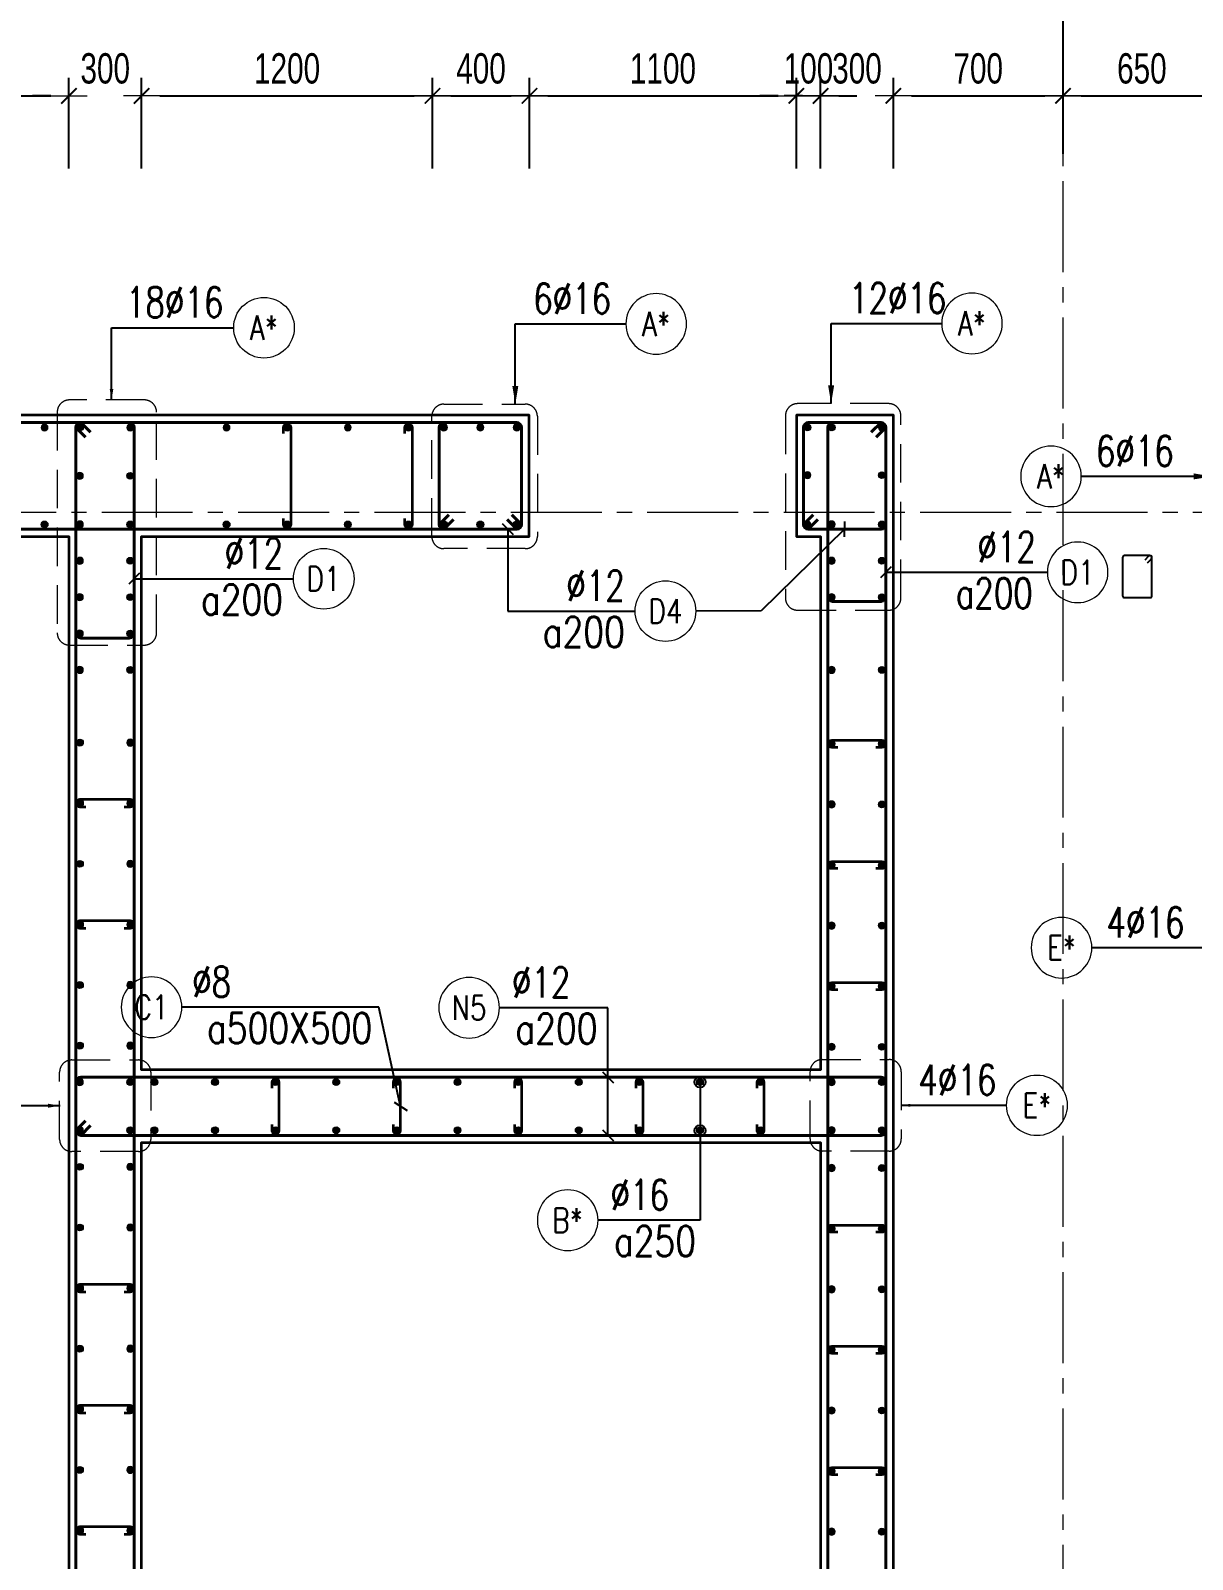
# Model space of a CAD drawing. Header units: millimetres. Extents: x 738475 to 1279438, y -34239 to 156422.
# Drawn here: x 1173415 to 1178206, y 105279 to 111585 of the extents above; entities that cross this region are included whole.
import ezdxf
from ezdxf.enums import TextEntityAlignment as Align

# ---------------------------------------------------------------- set-up
doc = ezdxf.new("R2010")
doc.units = ezdxf.units.MM
doc.header["$MEASUREMENT"] = 0
doc.linetypes.add('HIDDEN2', pattern=[4.7625, 3.175, -1.5875])
doc.linetypes.add('OF_Grid_1$0$CENTER2', pattern=[1.125, 0.75, -0.125, 0.125, -0.125])
doc.layers.get('0').update_dxf_attribs({"lineweight": 20})
doc.layers.get('Defpoints').update_dxf_attribs({"color": 151, "lineweight": 9})
for name, color, linetype, lineweight in [('KC-LEADER', 153, 'Continuous', 18), ('KC-THEP', 6, 'Continuous', 40), ('NDC_S_DIM', 1, 'Continuous', 15), ('NDC_S_HIDDEN', 8, 'HIDDEN2', 13), ('NDC_S_LEADER', 1, 'Continuous', 15), ('NDC_S_REBAR', 4, 'Continuous', 35), ('NDC_S_STIRRUP', 4, 'Continuous', 40), ('NDC_S_VN TEXT', 7, 'Continuous', 20), ('NDC_S_WALL', 6, 'Continuous', 35), ('OF_Grid_1$0$NDC_S_AXIS', 5, 'OF_Grid_1$0$CENTER2', 13)]:
    doc.layers.add(name, color=color, linetype=linetype, lineweight=lineweight)
doc.layers.add('Ligature', color=1, linetype='Continuous')
doc.styles.add('NDC_ARIAL', font='arial.ttf', dxfattribs={"width": 0.85})
doc.styles.add('NDC_DIM', font='', dxfattribs={"width": 0.75})
doc.styles.add('NDC_EN TXT', font='romans.shx', dxfattribs={"width": 0.8})
doc.styles.get('NDC_DIM').set_extended_font_data('Dotum')
doc.dimstyles.new('NDC_1-50', dxfattribs={"dimscale": 50, "dimtxt": 2.5, "dimasz": 1, "dimexe": 1.5, "dimexo": 0, "dimgap": 0.8, "dimtad": 1, "dimdec": 0, "dimdsep": 46, "dimtxsty": 'NDC_ARIAL', "dimblk": 'DIMMARK', "dimcen": 49999.938995, "dimdle": 1.5, "dimclrd": 1, "dimclre": 1, "dimclrt": 3, "dimadec": 0, "dimazin": 0, "dimtfac": 1, "dimtdec": 0, "dimtix": 1, "dimtmove": 2, "dimatfit": 3, "dimfxl": 1, "dimarcsym": 0})
doc.dimstyles.new('NDC_dim_25', dxfattribs={"dimscale": 25, "dimtxt": 2.5, "dimasz": 1.5, "dimexe": 1.5, "dimexo": 2.5, "dimgap": 1, "dimtad": 1, "dimdec": 0, "dimzin": 0, "dimdsep": 46, "dimtxsty": 'NDC_DIM', "dimblk": 'DIMMARK', "dimcen": 0.09, "dimdle": 1.2, "dimclrd": 1, "dimclre": 1, "dimclrt": 3, "dimadec": 0, "dimazin": 0, "dimtfac": 1, "dimtdec": 0, "dimtix": 1, "dimtofl": 0, "dimtmove": 0, "dimatfit": 3, "dimfxl": 6, "dimfxlon": 1, "dimtolj": 1, "dimtzin": 0, "dimarcsym": 0})
doc.dimstyles.new('NDC_dim_30', dxfattribs={"dimscale": 30, "dimtxt": 2.5, "dimasz": 1.5, "dimexe": 1.5, "dimexo": 2.5, "dimgap": 1, "dimtad": 1, "dimdec": 0, "dimzin": 0, "dimdsep": 46, "dimtxsty": 'NDC_DIM', "dimblk": 'DIMMARK', "dimcen": 0.09, "dimdle": 1.2, "dimclrd": 1, "dimclre": 1, "dimclrt": 3, "dimadec": 0, "dimazin": 0, "dimtfac": 1, "dimtdec": 0, "dimtix": 1, "dimtofl": 0, "dimtmove": 0, "dimatfit": 3, "dimfxl": 6, "dimfxlon": 1, "dimtolj": 1, "dimtzin": 0, "dimarcsym": 0})
doc.dimstyles.new('NDC_dim_50', dxfattribs={"dimscale": 50, "dimtxt": 2.5, "dimasz": 1.5, "dimexe": 1.5, "dimexo": 2.5, "dimgap": 1, "dimtad": 1, "dimdec": 0, "dimzin": 0, "dimdsep": 46, "dimtxsty": 'NDC_DIM', "dimblk": 'DIMMARK', "dimcen": 0.09, "dimdle": 1.2, "dimclrd": 1, "dimclre": 1, "dimclrt": 3, "dimadec": 0, "dimazin": 0, "dimtfac": 1, "dimtdec": 0, "dimtix": 1, "dimtofl": 0, "dimtmove": 0, "dimatfit": 3, "dimfxl": 6, "dimfxlon": 1, "dimtolj": 1, "dimtzin": 0, "dimarcsym": 0})

# ---------------------------------------------------------------- blocks, each defined once
blk = doc.blocks.new('THEP')
at = {"layer": 'KC-LEADER', "color": 6}
blk.add_circle((0, 0), 14, dxfattribs=at)
at = {"layer": 'KC-THEP'}
for p, q in [((-14, 0), (14, 0)), ((9.9, 9.9), (-9.9, -9.9)), ((-9.9, 9.9), (9.9, -9.9)), ((0, 14), (0, -14))]:
    blk.add_line(p, q, dxfattribs=at)
blk = doc.blocks.new('*U576')
at = {"layer": 'KC-THEP', "rotation": 9.66856443638095}
for p in [(0, 99.3), (0, -99.3)]:
    blk.add_blockref('THEP', p, dxfattribs=at)
blk = doc.blocks.new('*U575')
at = {"layer": 'NDC_S_HIDDEN', "color": 0, "linetype": 'ByBlock', "lineweight": -2, "transparency": 16777216}
for p in [(0, 0), (250, 0), (500, 0), (750, 0), (1000, 0), (1250, 0), (1500, 0), (1750, 0), (2000, 0), (2250, 0), (2500, 0)]:
    blk.add_blockref('*U576', p, dxfattribs=at)
blk = doc.blocks.new('*U578')
at = {"layer": 'NDC_S_REBAR'}
blk.add_lwpolyline([(-15, -75), (-15, -100, 1), (15, -100), (15, 100, 1), (-15, 100), (-15, 75)], format="xyb", dxfattribs=at)
blk = doc.blocks.new('*U577')
at = {"layer": 'NDC_S_HIDDEN', "color": 0, "linetype": 'ByBlock', "lineweight": -2, "transparency": 16777216}
for p in [(0, 0), (500, 0), (1000, 0), (1500, 0), (2000, 0)]:
    blk.add_blockref('*U578', p, dxfattribs=at)
blk = doc.blocks.new('DIMMARK')
at = {"layer": 'NDC_S_DIM', "color": 1}
blk.add_line((-1.5, 0), (1, 0), dxfattribs=at)
at = {"layer": 'NDC_S_DIM', "color": 2, "const_width": 0.1}
blk.add_lwpolyline([(-0.424, -0.424), (0.424, 0.424)], dxfattribs=at)
blk = doc.blocks.new('*U9')
blk.add_circle((2.5, 0), 2.5)
at = {"layer": 'NDC_S_VN TEXT', "color": 3, "style": 'NDC_EN TXT', "width": 0.75}
blk.add_attdef('DK2', text='', height=2.5, dxfattribs=at).set_placement((-0.85, 0.85), align=Align.RIGHT)
at = {"layer": 'NDC_S_VN TEXT', "color": 7, "style": 'NDC_EN TXT', "width": 0.8}
blk.add_attdef('SH3', text='', height=2, dxfattribs=at).set_placement((2.5, 0), align=Align.MIDDLE)
blk = doc.blocks.new('*U10')
blk.add_circle((2.5, 0), 2.5)
at = {"layer": 'NDC_S_VN TEXT', "color": 3, "style": 'NDC_EN TXT'}
for tag, width, p in [('DK2', 0.75, (-0.85, 0.85)), ('KC2', 0.8, (-0.85, -2.97))]:
    blk.add_attdef(tag, text='', height=2.5, dxfattribs=dict(at, width=width)).set_placement(p, align=Align.RIGHT)
at = {"layer": 'NDC_S_VN TEXT', "color": 7, "style": 'NDC_EN TXT', "width": 0.8}
blk.add_attdef('SH3', text='', height=2, dxfattribs=at).set_placement((2.5, 0), align=Align.MIDDLE)
blk = doc.blocks.new('*U13')
blk.add_circle((-2.5, 0), 2.5)
at = {"layer": 'NDC_S_VN TEXT', "color": 3, "style": 'NDC_EN TXT', "width": 0.75}
blk.add_attdef('DK1', (0.5, 0.85), '', height=2.5, dxfattribs=at)
at = {"layer": 'NDC_S_VN TEXT', "color": 7, "style": 'NDC_EN TXT', "width": 0.8}
blk.add_attdef('SH2', text='', height=2, dxfattribs=at).set_placement((-2.5, 0), align=Align.MIDDLE)
blk = doc.blocks.new('*U11')
blk.add_circle((-2.5, 0), 2.5)
at = {"layer": 'NDC_S_VN TEXT', "color": 3, "style": 'NDC_EN TXT', "width": 0.75}
for tag, p in [('DK1', (0.5, 0.85)), ('KC1', (0.5, -2.97))]:
    blk.add_attdef(tag, p, '', height=2.5, dxfattribs=at)
at = {"layer": 'NDC_S_VN TEXT', "color": 7, "style": 'NDC_EN TXT', "width": 0.8}
blk.add_attdef('SH2', text='', height=2, dxfattribs=at).set_placement((-2.5, 0), align=Align.MIDDLE)
blk = doc.blocks.new('*D627')
at = {"layer": 'Defpoints', "color": 0, "ltscale": 200, "transparency": 16777216}
for p in [(1173572.8, 111316.1), (1173572.8, 109498.4), (1171362.6, 109312.2)]:
    blk.add_point(p, dxfattribs=at)
at = {"layer": 'NDC_S_DIM', "color": 1, "lineweight": -2, "ltscale": 200, "transparency": 16777216}
for p, q in [((1171362.6, 111016.1), (1171362.6, 111391.1)), ((1173572.8, 111016.1), (1173572.8, 111391.1)), ((1171437.6, 111316.1), (1173497.8, 111316.1))]:
    blk.add_line(p, q, dxfattribs=at)
at = {"layer": 'NDC_S_DIM', "color": 1, "lineweight": -2, "ltscale": 200, "transparency": 16777216, "xscale": 75, "yscale": 75, "zscale": 75, "rotation": 180}
blk.add_blockref('DIMMARK', (1171362.6, 111316.1), dxfattribs=at)
at = {"layer": 'NDC_S_DIM', "color": 1, "lineweight": -2, "ltscale": 200, "transparency": 16777216, "xscale": 75, "yscale": 75, "zscale": 75}
blk.add_blockref('DIMMARK', (1173572.8, 111316.1), dxfattribs=at)
at = {"layer": 'NDC_S_DIM', "color": 3, "ltscale": 200, "transparency": 16777216, "insert": (1172467.7, 111428.7), "char_height": 125, "attachment_point": 5, "style": 'NDC_DIM'}
blk.add_mtext('\\A1;2210', dxfattribs=at)
blk = doc.blocks.new('*D628')
at = {"layer": 'Defpoints', "color": 0, "ltscale": 200, "transparency": 16777216}
for p in [(1173872.8, 111316.1), (1173572.8, 109498.4), (1173872.8, 109498.4)]:
    blk.add_point(p, dxfattribs=at)
at = {"layer": 'NDC_S_DIM', "color": 1, "lineweight": -2, "ltscale": 200, "transparency": 16777216}
for p, q in [((1173572.8, 111016.1), (1173572.8, 111391.1)), ((1173872.8, 111016.1), (1173872.8, 111391.1)), ((1173497.8, 111316.1), (1173422.8, 111316.1)), ((1173947.8, 111316.1), (1174022.8, 111316.1))]:
    blk.add_line(p, q, dxfattribs=at)
at = {"layer": 'NDC_S_DIM', "color": 1, "lineweight": -2, "ltscale": 200, "transparency": 16777216, "xscale": 75, "yscale": 75, "zscale": 75}
blk.add_blockref('DIMMARK', (1173572.8, 111316.1), dxfattribs=at)
at = {"layer": 'NDC_S_DIM', "color": 1, "lineweight": -2, "ltscale": 200, "transparency": 16777216, "xscale": 75, "yscale": 75, "zscale": 75, "rotation": 180}
blk.add_blockref('DIMMARK', (1173872.8, 111316.1), dxfattribs=at)
at = {"layer": 'NDC_S_DIM', "color": 3, "ltscale": 200, "transparency": 16777216, "insert": (1173722.8, 111428.7), "char_height": 125, "attachment_point": 5, "style": 'NDC_DIM'}
blk.add_mtext('\\A1;300', dxfattribs=at)
blk = doc.blocks.new('*D629')
at = {"layer": 'Defpoints', "color": 0, "ltscale": 200, "transparency": 16777216}
for p in [(1175072.4, 111316.1), (1175072.4, 109784.2), (1173872.8, 109498.4)]:
    blk.add_point(p, dxfattribs=at)
at = {"layer": 'NDC_S_DIM', "color": 1, "lineweight": -2, "ltscale": 200, "transparency": 16777216}
for p, q in [((1173872.8, 111016.1), (1173872.8, 111391.1)), ((1175072.4, 111016.1), (1175072.4, 111391.1)), ((1173947.8, 111316.1), (1174997.4, 111316.1))]:
    blk.add_line(p, q, dxfattribs=at)
at = {"layer": 'NDC_S_DIM', "color": 1, "lineweight": -2, "ltscale": 200, "transparency": 16777216, "xscale": 75, "yscale": 75, "zscale": 75, "rotation": 180}
blk.add_blockref('DIMMARK', (1173872.8, 111316.1), dxfattribs=at)
at = {"layer": 'NDC_S_DIM', "color": 1, "lineweight": -2, "ltscale": 200, "transparency": 16777216, "xscale": 75, "yscale": 75, "zscale": 75}
blk.add_blockref('DIMMARK', (1175072.4, 111316.1), dxfattribs=at)
at = {"layer": 'NDC_S_DIM', "color": 3, "ltscale": 200, "transparency": 16777216, "insert": (1174472.6, 111428.7), "char_height": 125, "attachment_point": 5, "style": 'NDC_DIM'}
blk.add_mtext('\\A1;1200', dxfattribs=at)
blk = doc.blocks.new('*D614')
at = {"layer": 'Defpoints', "color": 0, "ltscale": 200, "transparency": 16777216}
for p in [(1175472.4, 111316.1), (1175072.4, 109784.2), (1175472.4, 109748.4)]:
    blk.add_point(p, dxfattribs=at)
at = {"layer": 'NDC_S_DIM', "color": 1, "lineweight": -2, "ltscale": 200, "transparency": 16777216}
for p, q in [((1175072.4, 111016.1), (1175072.4, 111391.1)), ((1175472.4, 111016.1), (1175472.4, 111391.1)), ((1175147.4, 111316.1), (1175397.4, 111316.1))]:
    blk.add_line(p, q, dxfattribs=at)
at = {"layer": 'NDC_S_DIM', "color": 1, "lineweight": -2, "ltscale": 200, "transparency": 16777216, "xscale": 75, "yscale": 75, "zscale": 75, "rotation": 180}
blk.add_blockref('DIMMARK', (1175072.4, 111316.1), dxfattribs=at)
at = {"layer": 'NDC_S_DIM', "color": 1, "lineweight": -2, "ltscale": 200, "transparency": 16777216, "xscale": 75, "yscale": 75, "zscale": 75}
blk.add_blockref('DIMMARK', (1175472.4, 111316.1), dxfattribs=at)
at = {"layer": 'NDC_S_DIM', "color": 3, "ltscale": 200, "transparency": 16777216, "insert": (1175272.4, 111428.7), "char_height": 125, "attachment_point": 5, "style": 'NDC_DIM'}
blk.add_mtext('\\A1;400', dxfattribs=at)
blk = doc.blocks.new('*D615')
at = {"layer": 'Defpoints', "color": 0, "ltscale": 200, "transparency": 16777216}
for p in [(1176572.8, 111316.1), (1175472.4, 109748.4), (1176572.8, 109641.6)]:
    blk.add_point(p, dxfattribs=at)
at = {"layer": 'NDC_S_DIM', "color": 1, "lineweight": -2, "ltscale": 200, "transparency": 16777216}
for p, q in [((1175472.4, 111016.1), (1175472.4, 111391.1)), ((1176572.8, 111016.1), (1176572.8, 111391.1)), ((1175547.4, 111316.1), (1176497.8, 111316.1))]:
    blk.add_line(p, q, dxfattribs=at)
at = {"layer": 'NDC_S_DIM', "color": 1, "lineweight": -2, "ltscale": 200, "transparency": 16777216, "xscale": 75, "yscale": 75, "zscale": 75, "rotation": 180}
blk.add_blockref('DIMMARK', (1175472.4, 111316.1), dxfattribs=at)
at = {"layer": 'NDC_S_DIM', "color": 1, "lineweight": -2, "ltscale": 200, "transparency": 16777216, "xscale": 75, "yscale": 75, "zscale": 75}
blk.add_blockref('DIMMARK', (1176572.8, 111316.1), dxfattribs=at)
at = {"layer": 'NDC_S_DIM', "color": 3, "ltscale": 200, "transparency": 16777216, "insert": (1176022.6, 111428.7), "char_height": 125, "attachment_point": 5, "style": 'NDC_DIM'}
blk.add_mtext('\\A1;1100', dxfattribs=at)
blk = doc.blocks.new('*D616')
at = {"layer": 'Defpoints', "color": 0, "ltscale": 200, "transparency": 16777216}
for p in [(1176672.8, 111316.1), (1176572.8, 109641.6), (1176672.8, 109498.4)]:
    blk.add_point(p, dxfattribs=at)
at = {"layer": 'NDC_S_DIM', "color": 1, "lineweight": -2, "ltscale": 200, "transparency": 16777216}
for p, q in [((1176572.8, 111016.1), (1176572.8, 111391.1)), ((1176672.8, 111016.1), (1176672.8, 111391.1)), ((1176497.8, 111316.1), (1176422.8, 111316.1)), ((1176747.8, 111316.1), (1176822.8, 111316.1))]:
    blk.add_line(p, q, dxfattribs=at)
at = {"layer": 'NDC_S_DIM', "color": 1, "lineweight": -2, "ltscale": 200, "transparency": 16777216, "xscale": 75, "yscale": 75, "zscale": 75}
blk.add_blockref('DIMMARK', (1176572.8, 111316.1), dxfattribs=at)
at = {"layer": 'NDC_S_DIM', "color": 1, "lineweight": -2, "ltscale": 200, "transparency": 16777216, "xscale": 75, "yscale": 75, "zscale": 75, "rotation": 180}
blk.add_blockref('DIMMARK', (1176672.8, 111316.1), dxfattribs=at)
at = {"layer": 'NDC_S_DIM', "color": 3, "ltscale": 200, "transparency": 16777216, "insert": (1176622.8, 111428.7), "char_height": 125, "attachment_point": 5, "style": 'NDC_DIM'}
blk.add_mtext('\\A1;100', dxfattribs=at)
blk = doc.blocks.new('*D617')
at = {"layer": 'Defpoints', "color": 0, "ltscale": 200, "transparency": 16777216}
for p in [(1176972.8, 111316.1), (1176672.8, 109498.4), (1176972.8, 109498.4)]:
    blk.add_point(p, dxfattribs=at)
at = {"layer": 'NDC_S_DIM', "color": 1, "lineweight": -2, "ltscale": 200, "transparency": 16777216}
for p, q in [((1176672.8, 111016.1), (1176672.8, 111391.1)), ((1176972.8, 111016.1), (1176972.8, 111391.1)), ((1176597.8, 111316.1), (1176522.8, 111316.1)), ((1177047.8, 111316.1), (1177122.8, 111316.1))]:
    blk.add_line(p, q, dxfattribs=at)
at = {"layer": 'NDC_S_DIM', "color": 1, "lineweight": -2, "ltscale": 200, "transparency": 16777216, "xscale": 75, "yscale": 75, "zscale": 75}
blk.add_blockref('DIMMARK', (1176672.8, 111316.1), dxfattribs=at)
at = {"layer": 'NDC_S_DIM', "color": 1, "lineweight": -2, "ltscale": 200, "transparency": 16777216, "xscale": 75, "yscale": 75, "zscale": 75, "rotation": 180}
blk.add_blockref('DIMMARK', (1176972.8, 111316.1), dxfattribs=at)
at = {"layer": 'NDC_S_DIM', "color": 3, "ltscale": 200, "transparency": 16777216, "insert": (1176822.8, 111428.7), "char_height": 125, "attachment_point": 5, "style": 'NDC_DIM'}
blk.add_mtext('\\A1;300', dxfattribs=at)
blk = doc.blocks.new('*D612')
at = {"layer": 'Defpoints', "color": 0, "ltscale": 200, "transparency": 16777216}
for p in [(1177672.6, 111660.1), (1177672.6, 110952.4), (1170572.8, 110857.1)]:
    blk.add_point(p, dxfattribs=at)
at = {"layer": 'NDC_S_DIM', "color": 1, "lineweight": -2, "ltscale": 200, "transparency": 16777216}
for p, q in [((1170572.8, 111360.1), (1170572.8, 111735.1)), ((1177672.6, 111360.1), (1177672.6, 111735.1)), ((1170647.8, 111660.1), (1177597.6, 111660.1))]:
    blk.add_line(p, q, dxfattribs=at)
at = {"layer": 'NDC_S_DIM', "color": 1, "lineweight": -2, "ltscale": 200, "transparency": 16777216, "xscale": 75, "yscale": 75, "zscale": 75, "rotation": 180}
blk.add_blockref('DIMMARK', (1170572.8, 111660.1), dxfattribs=at)
at = {"layer": 'NDC_S_DIM', "color": 1, "lineweight": -2, "ltscale": 200, "transparency": 16777216, "xscale": 75, "yscale": 75, "zscale": 75}
blk.add_blockref('DIMMARK', (1177672.6, 111660.1), dxfattribs=at)
at = {"layer": 'NDC_S_DIM', "color": 3, "ltscale": 200, "transparency": 16777216, "insert": (1174122.7, 111772.7), "char_height": 125, "attachment_point": 5, "style": 'NDC_DIM'}
blk.add_mtext('\\A1;7100', dxfattribs=at)
blk = doc.blocks.new('*D603')
at = {"layer": 'Defpoints', "color": 0, "ltscale": 200, "transparency": 16777216}
for p in [(1177672.6, 111316.1), (1177672.6, 110952.4), (1176972.8, 109498.4)]:
    blk.add_point(p, dxfattribs=at)
at = {"layer": 'NDC_S_DIM', "color": 1, "lineweight": -2, "ltscale": 200, "transparency": 16777216}
for p, q in [((1176972.8, 111016.1), (1176972.8, 111391.1)), ((1177672.6, 111077.4), (1177672.6, 111391.1)), ((1177047.8, 111316.1), (1177597.6, 111316.1))]:
    blk.add_line(p, q, dxfattribs=at)
at = {"layer": 'NDC_S_DIM', "color": 1, "lineweight": -2, "ltscale": 200, "transparency": 16777216, "xscale": 75, "yscale": 75, "zscale": 75, "rotation": 180}
blk.add_blockref('DIMMARK', (1176972.8, 111316.1), dxfattribs=at)
at = {"layer": 'NDC_S_DIM', "color": 1, "lineweight": -2, "ltscale": 200, "transparency": 16777216, "xscale": 75, "yscale": 75, "zscale": 75}
blk.add_blockref('DIMMARK', (1177672.6, 111316.1), dxfattribs=at)
at = {"layer": 'NDC_S_DIM', "color": 3, "ltscale": 200, "transparency": 16777216, "insert": (1177322.7, 111428.7), "char_height": 125, "attachment_point": 5, "style": 'NDC_DIM'}
blk.add_mtext('\\A1;700', dxfattribs=at)
blk = doc.blocks.new('*D604')
at = {"layer": 'Defpoints', "color": 0, "ltscale": 200, "transparency": 16777216}
for p in [(1178322.8, 111316.1), (1178322.8, 111022.8), (1177672.6, 110952.4)]:
    blk.add_point(p, dxfattribs=at)
at = {"layer": 'NDC_S_DIM', "color": 1, "lineweight": -2, "ltscale": 200, "transparency": 16777216}
for p, q in [((1177672.6, 111077.4), (1177672.6, 111391.1)), ((1178322.8, 111147.8), (1178322.8, 111391.1)), ((1177747.6, 111316.1), (1178247.8, 111316.1))]:
    blk.add_line(p, q, dxfattribs=at)
at = {"layer": 'NDC_S_DIM', "color": 1, "lineweight": -2, "ltscale": 200, "transparency": 16777216, "xscale": 75, "yscale": 75, "zscale": 75, "rotation": 180}
blk.add_blockref('DIMMARK', (1177672.6, 111316.1), dxfattribs=at)
at = {"layer": 'NDC_S_DIM', "color": 1, "lineweight": -2, "ltscale": 200, "transparency": 16777216, "xscale": 75, "yscale": 75, "zscale": 75}
blk.add_blockref('DIMMARK', (1178322.8, 111316.1), dxfattribs=at)
at = {"layer": 'NDC_S_DIM', "color": 3, "ltscale": 200, "transparency": 16777216, "insert": (1177997.7, 111428.7), "char_height": 125, "attachment_point": 5, "style": 'NDC_DIM'}
blk.add_mtext('\\A1;650', dxfattribs=at)
blk = doc.blocks.new('*D605')
at = {"layer": 'Defpoints', "color": 0, "ltscale": 200, "transparency": 16777216}
for p in [(1182972.6, 111660.1), (1177672.6, 110952.4), (1182972.6, 109998.4)]:
    blk.add_point(p, dxfattribs=at)
at = {"layer": 'NDC_S_DIM', "color": 1, "lineweight": -2, "ltscale": 200, "transparency": 16777216}
for p, q in [((1177672.6, 111360.1), (1177672.6, 111735.1)), ((1182972.6, 111360.1), (1182972.6, 111735.1)), ((1177747.6, 111660.1), (1182897.6, 111660.1))]:
    blk.add_line(p, q, dxfattribs=at)
at = {"layer": 'NDC_S_DIM', "color": 1, "lineweight": -2, "ltscale": 200, "transparency": 16777216, "xscale": 75, "yscale": 75, "zscale": 75, "rotation": 180}
blk.add_blockref('DIMMARK', (1177672.6, 111660.1), dxfattribs=at)
at = {"layer": 'NDC_S_DIM', "color": 1, "lineweight": -2, "ltscale": 200, "transparency": 16777216, "xscale": 75, "yscale": 75, "zscale": 75}
blk.add_blockref('DIMMARK', (1182972.6, 111660.1), dxfattribs=at)
at = {"layer": 'NDC_S_DIM', "color": 3, "ltscale": 200, "transparency": 16777216, "insert": (1180322.6, 111772.7), "char_height": 125, "attachment_point": 5, "style": 'NDC_DIM'}
blk.add_mtext('\\A1;5300', dxfattribs=at)

msp = doc.modelspace()

# ---------------------------------------------------------------- linework, layer by layer
at = {"layer": 'Ligature'}
msp.add_lwpolyline([(1178020.836, 109389.794), (1178036.802, 109405.76, 0.66817864), (1178031.028, 109419.698), (1177926.399, 109419.698, 0.41421356), (1177918.235, 109411.533), (1177918.235, 109254.426, 0.41421356), (1177926.4, 109246.261), (1178031.028, 109246.261, 0.41421356), (1178039.193, 109254.426), (1178039.193, 109411.533, 0.66817864), (1178025.255, 109417.307), (1178009.289, 109401.341)], format="xyb", dxfattribs=at)
at = {"layer": 'NDC_S_HIDDEN', "ltscale": 50}
for points in [[(1173884.345, 110061.764), (1173574.901, 110061.764, 0.41421356), (1173524.901, 110011.764), (1173524.901, 109100.819, 0.41421356), (1173574.901, 109050.819), (1173884.345, 109050.819, 0.41421356), (1173934.345, 109100.819), (1173934.345, 110011.764, 0.41421356)], [(1176953.862, 110046.509), (1176577.824, 110046.509, 0.41421356), (1176527.824, 109996.509), (1176527.824, 109244.751, 0.41421356), (1176577.824, 109194.751), (1176953.862, 109194.751, 0.41421356), (1177003.862, 109244.751), (1177003.862, 109996.509, 0.41421356)], [(1175119.634, 110044.521), (1175454.859, 110044.521, -0.41421356), (1175504.859, 109994.521), (1175504.859, 109498.363, -0.41421356), (1175454.859, 109448.363), (1175119.634, 109448.363, -0.41421356), (1175069.634, 109498.363), (1175069.634, 109994.521, -0.41421356)], [(1173584.652, 107339.309), (1173860.495, 107339.309, -0.41421356), (1173910.495, 107289.309), (1173910.495, 107011.759, -0.41421356), (1173860.495, 106961.759), (1173584.652, 106961.759, -0.41421356), (1173534.652, 107011.759), (1173534.652, 107289.309, -0.41421356)], [(1176679.499, 107341.006), (1176955.342, 107341.006, -0.41421356), (1177005.342, 107291.006), (1177005.342, 107013.457, -0.41421356), (1176955.342, 106963.457), (1176679.499, 106963.457, -0.41421356), (1176629.499, 107013.457), (1176629.499, 107291.006, -0.41421356)]]:
    msp.add_lwpolyline(points, format="xyb", close=True, dxfattribs=at)
at = {"layer": 'NDC_S_REBAR'}
for points in [[(1174458.146, 109923.363), (1174458.146, 109948.363, -1), (1174488.146, 109948.363), (1174488.146, 109548.363, -1), (1174458.146, 109548.363), (1174458.146, 109573.363)], [(1174958.146, 109923.363), (1174958.146, 109948.363, -1), (1174988.146, 109948.363), (1174988.146, 109548.363, -1), (1174958.146, 109548.363), (1174958.146, 109573.363)], [(1176743.463, 108628.445), (1176718.463, 108628.445, -1), (1176718.463, 108658.445), (1176925.487, 108658.445, -1), (1176925.487, 108628.445), (1176900.487, 108628.445)], [(1173800.487, 108383.363), (1173825.487, 108383.363, 1), (1173825.487, 108413.363), (1173618.463, 108413.363, 1), (1173618.463, 108383.363), (1173643.463, 108383.363)], [(1176743.463, 108128.445), (1176718.463, 108128.445, -1), (1176718.463, 108158.445), (1176925.487, 108158.445, -1), (1176925.487, 108128.445), (1176900.487, 108128.445)], [(1173800.487, 107883.363), (1173825.487, 107883.363, 1), (1173825.487, 107913.363), (1173618.463, 107913.363, 1), (1173618.463, 107883.363), (1173643.463, 107883.363)], [(1176743.463, 107628.445), (1176718.463, 107628.445, -1), (1176718.463, 107658.445), (1176925.487, 107658.445, -1), (1176925.487, 107628.445), (1176900.487, 107628.445)], [(1176743.463, 106628.445), (1176718.463, 106628.445, -1), (1176718.463, 106658.445), (1176925.487, 106658.445, -1), (1176925.487, 106628.445), (1176900.487, 106628.445)], [(1173800.487, 106383.363), (1173825.487, 106383.363, 1), (1173825.487, 106413.363), (1173618.463, 106413.363, 1), (1173618.463, 106383.363), (1173643.463, 106383.363)], [(1176743.463, 106128.445), (1176718.463, 106128.445, -1), (1176718.463, 106158.445), (1176925.487, 106158.445, -1), (1176925.487, 106128.445), (1176900.487, 106128.445)], [(1173800.487, 105883.363), (1173825.487, 105883.363, 1), (1173825.487, 105913.363), (1173618.463, 105913.363, 1), (1173618.463, 105883.363), (1173643.463, 105883.363)], [(1176743.463, 105628.445), (1176718.463, 105628.445, -1), (1176718.463, 105658.445), (1176925.487, 105658.445, -1), (1176925.487, 105628.445), (1176900.487, 105628.445)], [(1173800.487, 105383.363), (1173825.487, 105383.363, 1), (1173825.487, 105413.363), (1173618.463, 105413.363, 1), (1173618.463, 105383.363), (1173643.463, 105383.363)]]:
    msp.add_lwpolyline(points, format="xyb", dxfattribs=at)
at = {"layer": 'NDC_S_STIRRUP'}
for points in [[(1175379.634, 109568.363), (1175419.634, 109528.363, 0.41421356), (1175439.634, 109548.363), (1175439.634, 109948.363, 0.41421356), (1175419.634, 109968.363), (1170621.975, 109968.363, 0.41421356), (1170601.975, 109948.363), (1170601.975, 109548.363, 0.41421356), (1170621.975, 109528.363), (1175419.634, 109528.363, 0.41421356), (1175439.634, 109548.363), (1175399.634, 109588.363)], [(1173641.975, 97688.363), (1173601.975, 97648.363, 0.41421356), (1173621.975, 97628.363), (1173821.975, 97628.363, 0.41421356), (1173841.975, 97648.363), (1173841.975, 109948.363, 0.41421356), (1173821.975, 109968.363), (1173621.975, 109968.363, 0.41421356), (1173601.975, 109948.363), (1173601.975, 97648.363, 0.41421356), (1173621.975, 97628.363), (1173661.975, 97668.363)], [(1173641.975, 109908.363), (1173601.975, 109948.363, -0.41421356), (1173621.975, 109968.363), (1173821.975, 109968.363, -0.41421356), (1173841.975, 109948.363), (1173841.975, 109099.752, -0.41421356), (1173821.975, 109079.752), (1173621.975, 109079.752, -0.41421356), (1173601.975, 109099.752), (1173601.975, 109948.363, -0.41421356), (1173621.975, 109968.363), (1173661.975, 109928.363)], [(1175139.634, 109588.363), (1175099.634, 109548.363, 0.41421356), (1175119.634, 109528.363), (1175419.634, 109528.363, 0.41421356), (1175439.634, 109548.363), (1175439.634, 109948.363, 0.41421356), (1175419.634, 109968.363), (1175119.634, 109968.363, 0.41421356), (1175099.634, 109948.363), (1175099.634, 109548.363, 0.41421356), (1175119.634, 109528.363), (1175159.634, 109568.363)], [(1176661.975, 109568.363), (1176621.975, 109528.363, -0.41421356), (1176601.975, 109548.363), (1176601.975, 109948.363, -0.41421356), (1176621.975, 109968.363), (1176921.975, 109968.363, -0.41421356), (1176941.975, 109948.363), (1176941.975, 109548.363, -0.41421356), (1176921.975, 109528.363), (1176621.975, 109528.363, -0.41421356), (1176601.975, 109548.363), (1176641.975, 109588.363)], [(1176901.975, 109908.363), (1176941.975, 109948.363, 0.41421356), (1176921.975, 109968.363), (1176721.975, 109968.363, 0.41421356), (1176701.975, 109948.363), (1176701.975, 109250.923, 0.41421356), (1176721.975, 109230.923), (1176921.975, 109230.923, 0.41421356), (1176941.975, 109250.923), (1176941.975, 109948.363, 0.41421356), (1176921.975, 109968.363), (1176881.975, 109928.363)], [(1176901.975, 97688.363), (1176941.975, 97648.363, -0.41421356), (1176921.975, 97628.363), (1176721.975, 97628.363, -0.41421356), (1176701.975, 97648.363), (1176701.975, 109948.363, -0.41421356), (1176721.975, 109968.363), (1176921.975, 109968.363, -0.41421356), (1176941.975, 109948.363), (1176941.975, 97648.363, -0.41421356), (1176921.975, 97628.363), (1176881.975, 97668.363)], [(1173661.975, 107068.363), (1173621.975, 107028.363, -0.41421356), (1173601.975, 107048.363), (1173601.975, 107248.363, -0.41421356), (1173621.975, 107268.363), (1176921.975, 107268.363, -0.41421356), (1176941.975, 107248.363), (1176941.975, 107048.363, -0.41435759), (1176921.975, 107028.363), (1173621.975, 107028.363, -0.41421356), (1173601.975, 107048.363), (1173641.975, 107088.363)]]:
    msp.add_lwpolyline(points, format="xyb", dxfattribs=at)
at = {"layer": 'NDC_S_WALL'}
for points in [[(1176972.774, 100598.363), (1176972.774, 109998.363), (1176972.774, 109998.363), (1176572.774, 109998.363), (1176572.774, 109998.363), (1176572.774, 109498.363), (1176572.774, 109498.363), (1176672.774, 109498.363), (1176672.774, 107298.363), (1173872.774, 107298.363), (1173872.774, 109498.363), (1173872.774, 109498.363), (1175470.434, 109498.363), (1175470.434, 109498.363), (1175470.434, 109998.363), (1175470.434, 109998.363), (1170572.774, 109998.363), (1170572.774, 108848.363), (1170872.774, 108848.363), (1170872.774, 109498.363), (1173572.774, 109498.363), (1173572.774, 109498.363), (1173572.774, 98098.363)], [(1173872.774, 98098.363), (1173872.774, 99648.363), (1173872.774, 99648.363), (1175272.774, 99648.363), (1175272.774, 99948.363), (1173872.774, 99948.363), (1173872.774, 99948.363), (1173872.774, 106998.363), (1173872.774, 106998.363), (1176672.774, 106998.363), (1176672.774, 97598.363)]]:
    msp.add_lwpolyline(points, dxfattribs=at)
at = {"layer": 'OF_Grid_1$0$NDC_S_AXIS', "ltscale": 500}
for p, q in [((1177673.574, 95963.993), (1177673.574, 111660.108)), ((1168645.595, 109598.363), (1184495.919, 109598.363))]:
    msp.add_line(p, q, dxfattribs=at)

# ---------------------------------------------------------------- block references
at = {"layer": 'KC-THEP', "xscale": -1}
for p, rotation in [((1173472.605, 109948.363), 170.331435563619), ((1173825.487, 109948.363), 170.331435563619), ((1174223.146, 109948.363), 170.331435563619), ((1174473.146, 109948.363), 170.331435563619), ((1174723.146, 109948.363), 170.331435563619), ((1174973.146, 109948.363), 170.331435563619), ((1175119.634, 109948.363), 170.331435563619), ((1175269.634, 109948.363), 170.331435563619), ((1175419.634, 109948.363), 170.331435563619), ((1176925.487, 109948.363), 170.331435563619), ((1173618.463, 109748.848), 350.3314355636191), ((1176618.463, 109751.672), 350.3314355636191), ((1173618.463, 109548.363), 350.3314355636191), ((1176618.463, 109548.363), 350.3314355636191), ((1176718.463, 109548.363), 350.3314355636191), ((1173618.463, 109398.363), 350.3314355636191), ((1176718.463, 109398.363), 350.3314355636191), ((1173618.463, 109248.363), 350.3314355636191), ((1176718.463, 109248.363), 350.3314355636191), ((1173618.463, 109098.363), 350.3314355636191), ((1173618.463, 108948.363), 350.3314355636191), ((1176718.463, 108948.363), 350.3314355636191), ((1173825.487, 108648.363), 170.331435563619), ((1176718.463, 108643.445), 350.3314355636191), ((1173825.487, 108398.363), 170.331435563619), ((1176718.463, 108393.445), 350.3314355636191), ((1173825.487, 108148.363), 170.331435563619), ((1176718.463, 108143.445), 350.3314355636191), ((1173825.487, 107898.363), 170.331435563619), ((1176718.463, 107893.445), 350.3314355636191), ((1173825.487, 107648.363), 170.331435563619), ((1176718.463, 107643.445), 350.3314355636191), ((1173825.487, 107398.363), 170.331435563619), ((1176718.463, 107393.445), 350.3314355636191), ((1173618.463, 107247.937), 350.3314355636191), ((1176718.463, 107247.937), 350.3314355636191), ((1173618.463, 107049.347), 350.3314355636191), ((1176718.463, 107049.347), 350.3314355636191), ((1173825.487, 106898.363), 170.331435563619), ((1176718.463, 106893.445), 350.3314355636191), ((1173825.487, 106648.363), 170.331435563619), ((1176718.463, 106643.445), 350.3314355636191), ((1173825.487, 106398.363), 170.331435563619), ((1176718.463, 106393.445), 350.3314355636191), ((1173825.487, 106148.363), 170.331435563619), ((1176718.463, 106143.445), 350.3314355636191), ((1173825.487, 105898.363), 170.331435563619), ((1176718.463, 105893.445), 350.3314355636191), ((1173825.487, 105648.363), 170.331435563619), ((1176718.463, 105643.445), 350.3314355636191), ((1173825.487, 105398.363), 170.331435563619), ((1176718.463, 105393.445), 350.3314355636191)]:
    msp.add_blockref('THEP', p, dxfattribs=dict(at, rotation=rotation))
at = {"layer": 'KC-THEP'}
for p, rotation in [((1173618.463, 109948.363), 189.6685644363809), ((1176618.463, 109948.363), 189.6685644363809), ((1176718.463, 109948.363), 189.6685644363809), ((1173825.487, 109748.848), 9.66856443638095), ((1176925.487, 109751.672), 9.66856443638095), ((1173472.605, 109548.363), 9.66856443638095), ((1173825.487, 109548.363), 9.66856443638095), ((1174223.146, 109548.363), 9.668564436380946), ((1174473.146, 109548.363), 9.668564436380946), ((1174723.146, 109548.363), 9.668564436380946), ((1174973.146, 109548.363), 9.668564436380946), ((1175119.634, 109548.363), 9.668564436380946), ((1175269.634, 109548.363), 9.668564436380946), ((1175419.634, 109548.363), 9.668564436380946), ((1176925.487, 109548.363), 9.66856443638095), ((1173825.487, 109398.363), 9.66856443638095), ((1176925.487, 109398.363), 9.66856443638095), ((1173825.487, 109248.363), 9.66856443638095), ((1176925.487, 109248.363), 9.66856443638095), ((1173825.487, 109098.363), 9.66856443638095), ((1173825.487, 108948.363), 9.66856443638095), ((1176925.487, 108948.363), 9.66856443638095), ((1173618.463, 108648.363), 189.6685644363809), ((1176925.487, 108643.445), 9.66856443638095), ((1173618.463, 108398.363), 189.6685644363809), ((1176925.487, 108393.445), 9.66856443638095), ((1173618.463, 108148.363), 189.6685644363809), ((1176925.487, 108143.445), 9.66856443638095), ((1173618.463, 107898.363), 189.6685644363809), ((1176925.487, 107893.445), 9.66856443638095), ((1173618.463, 107648.363), 189.6685644363809), ((1176925.487, 107643.445), 9.66856443638095), ((1173618.463, 107398.363), 189.6685644363809), ((1176925.487, 107393.445), 9.66856443638095), ((1173825.487, 107247.937), 9.668564436354272), ((1176925.487, 107247.937), 9.668564436380926), ((1173825.487, 107049.347), 9.668564436354272), ((1176925.487, 107049.347), 9.668564436380926), ((1173618.463, 106898.363), 189.6685644363809), ((1176925.487, 106893.445), 9.66856443638095), ((1173618.463, 106648.363), 189.6685644363809), ((1176925.487, 106643.445), 9.66856443638095), ((1173618.463, 106398.363), 189.6685644363809), ((1176925.487, 106393.445), 9.66856443638095), ((1173618.463, 106148.363), 189.6685644363809), ((1176925.487, 106143.445), 9.66856443638095), ((1173618.463, 105898.363), 189.6685644363809), ((1176925.487, 105893.445), 9.66856443638095), ((1173618.463, 105648.363), 189.6685644363809), ((1176925.487, 105643.445), 9.66856443638095), ((1173618.463, 105398.363), 189.6685644363809), ((1176925.487, 105393.445), 9.66856443638095)]:
    msp.add_blockref('THEP', p, dxfattribs=dict(at, rotation=rotation))
at = {"layer": 'NDC_S_HIDDEN'}
for name, p in [('*U575', (1173925.487, 107148.642)), ('*U577', (1174425.487, 107147.937))]:
    msp.add_blockref(name, p, dxfattribs=at)
at = {"layer": 'NDC_S_VN TEXT', "xscale": 50, "yscale": 50, "zscale": 50}
for name, p, values in [('*U9', (1174252.427, 110359.653), {'SH3': 'A*', 'DK2': '18%%C16'}), ('*U10', (1174498.728, 109324.177), {'SH3': 'D1', 'DK2': '%%C12', 'KC2': 'a200'}), ('*U10', (1175908.064, 109190.664), {'SH3': 'D4', 'DK2': '%%C12', 'KC2': 'a200'}), ('*U9', (1177439.92, 107152.232), {'SH3': 'E*', 'DK2': '4%%C16'})]:
    msp.add_blockref(name, p, dxfattribs=at).add_auto_attribs(values)
at = {"layer": 'NDC_S_VN TEXT'}
ref = msp.add_blockref('*U13', (1175869.778, 110375.354), dxfattribs=dict(at, xscale=-50, yscale=50, zscale=50))
ref.add_attrib('SH2', 'A*', dxfattribs={"color": 7, "height": 100, "style": 'NDC_EN TXT', "width": 0.8}).set_placement((1175994.778, 110375.354), align=Align.MIDDLE)
ref.add_attrib('DK1', '6%%C16', (1175487.635, 110417.629), dxfattribs={"color": 3, "height": 125, "style": 'NDC_EN TXT', "width": 0.75})
ref = msp.add_blockref('*U13', (1177172.097, 110377.341), dxfattribs=dict(at, xscale=-50, yscale=50, zscale=50))
ref.add_attrib('SH2', 'A*', dxfattribs={"color": 7, "height": 100, "style": 'NDC_EN TXT', "width": 0.8}).set_placement((1177297.097, 110377.341), align=Align.MIDDLE)
ref.add_attrib('DK1', '12%%C16', (1176789.954, 110419.616), dxfattribs={"color": 3, "height": 125, "style": 'NDC_EN TXT', "width": 0.75})
ref = msp.add_blockref('*U9', (1177747.917, 109746.623), dxfattribs=dict(at, xscale=-50, yscale=50, zscale=50))
ref.add_attrib('SH3', 'A*', dxfattribs={"color": 7, "height": 100, "style": 'NDC_EN TXT', "width": 0.8}).set_placement((1177622.917, 109746.623), align=Align.MIDDLE)
ref.add_attrib('DK2', '6%%C16', dxfattribs={"color": 3, "height": 125, "style": 'NDC_EN TXT', "width": 0.75}).set_placement((1178129.703, 109788.898), align=Align.RIGHT)
ref = msp.add_blockref('*U11', (1177607.912, 109350.795), dxfattribs=dict(at, xscale=-50, yscale=50, zscale=50))
ref.add_attrib('SH2', 'D1', dxfattribs={"color": 7, "height": 100, "style": 'NDC_EN TXT', "width": 0.8}).set_placement((1177732.912, 109350.795), align=Align.MIDDLE)
ref.add_attrib('DK1', '%%C12', (1177319.519, 109393.07), dxfattribs={"color": 3, "height": 125, "style": 'NDC_EN TXT', "width": 0.75})
ref.add_attrib('KC1', 'a200', (1177230.233, 109202.168), dxfattribs={"color": 3, "height": 125, "style": 'NDC_EN TXT', "width": 0.75})
ref = msp.add_blockref('*U9', (1177791.466, 107802.413), dxfattribs=dict(at, xscale=-50, yscale=50, zscale=50))
ref.add_attrib('SH3', 'E*', dxfattribs={"color": 7, "height": 100, "style": 'NDC_EN TXT', "width": 0.8}).set_placement((1177666.466, 107802.413), align=Align.MIDDLE)
ref.add_attrib('DK2', '4%%C16', dxfattribs={"color": 3, "height": 125, "style": 'NDC_EN TXT', "width": 0.75}).set_placement((1178173.252, 107844.688), align=Align.RIGHT)
ref = msp.add_blockref('*U10', (1174038.681, 107556.926), dxfattribs=dict(at, xscale=-50, yscale=50, zscale=50))
ref.add_attrib('SH3', 'C1', dxfattribs={"color": 7, "height": 100, "style": 'NDC_EN TXT', "width": 0.8}).set_placement((1173913.681, 107556.926), align=Align.MIDDLE)
ref.add_attrib('DK2', '%%c8', dxfattribs={"color": 3, "height": 125, "style": 'NDC_EN TXT', "width": 0.75}).set_placement((1174241.895, 107599.202), align=Align.RIGHT)
ref.add_attrib('KC2', 'a500X500', dxfattribs={"color": 3, "height": 125, "style": 'NDC_EN TXT', "width": 0.8}).set_placement((1174824.038, 107408.299), align=Align.RIGHT)
ref = msp.add_blockref('*U10', (1175348.489, 107554.785), dxfattribs=dict(at, xscale=-50, yscale=50, zscale=50))
ref.add_attrib('SH3', 'N5', dxfattribs={"color": 7, "height": 100, "style": 'NDC_EN TXT', "width": 0.8}).set_placement((1175223.489, 107554.785), align=Align.MIDDLE)
ref.add_attrib('DK2', '%%C12', dxfattribs={"color": 3, "height": 125, "style": 'NDC_EN TXT', "width": 0.75}).set_placement((1175640.989, 107597.06), align=Align.RIGHT)
ref.add_attrib('KC2', 'a200', dxfattribs={"color": 3, "height": 125, "style": 'NDC_EN TXT', "width": 0.8}).set_placement((1175752.894, 107406.158), align=Align.RIGHT)
ref = msp.add_blockref('*U10', (1175754.875, 106678.224), dxfattribs=dict(at, xscale=-50, yscale=50, zscale=50))
ref.add_attrib('SH3', 'B*', dxfattribs={"color": 7, "height": 100, "style": 'NDC_EN TXT', "width": 0.8}).set_placement((1175629.875, 106678.224), align=Align.MIDDLE)
ref.add_attrib('DK2', '%%C16', dxfattribs={"color": 3, "height": 125, "style": 'NDC_EN TXT', "width": 0.75}).set_placement((1176047.375, 106720.5), align=Align.RIGHT)
ref.add_attrib('KC2', 'a250', dxfattribs={"color": 3, "height": 125, "style": 'NDC_EN TXT', "width": 0.8}).set_placement((1176159.28, 106529.597), align=Align.RIGHT)

# ---------------------------------------------------------------- dimensions: what is measured, and where the dimension line sits
at = {"layer": 'NDC_S_DIM', "ltscale": 200}
for base, p1, p2, picture, middle in [((1177672.574, 111660.108), (1170572.774, 110857.138), (1177672.574, 110952.405), '*D612', (1174122.674, 111772.693)), ((1182972.574, 111660.108), (1177672.574, 110952.405), (1182972.574, 109998.363), '*D605', (1180322.574, 111772.693)), ((1173572.774, 111316.114), (1171362.615, 109312.227), (1173572.774, 109498.363), '*D627', (1172467.695, 111428.699)), ((1173872.774, 111316.114), (1173572.774, 109498.363), (1173872.774, 109498.363), '*D628', (1173722.774, 111428.699)), ((1175072.434, 111316.114), (1173872.774, 109498.363), (1175072.434, 109784.177), '*D629', (1174472.604, 111428.699)), ((1175472.434, 111316.114), (1175072.434, 109784.177), (1175472.434, 109748.363), '*D614', (1175272.434, 111428.699)), ((1176572.774, 111316.114), (1175472.434, 109748.363), (1176572.774, 109641.6), '*D615', (1176022.604, 111428.699)), ((1176672.774, 111316.114), (1176572.774, 109641.6), (1176672.774, 109498.363), '*D616', (1176622.774, 111428.699)), ((1176972.774, 111316.114), (1176672.774, 109498.363), (1176972.774, 109498.363), '*D617', (1176822.774, 111428.699)), ((1177672.574, 111316.114), (1176972.774, 109498.363), (1177672.574, 110952.405), '*D603', (1177322.674, 111428.699)), ((1178322.774, 111316.114), (1177672.574, 110952.405), (1178322.774, 111022.78), '*D604', (1177997.674, 111428.699))]:
    dim = msp.add_linear_dim(base=base, p1=p1, p2=p2, dimstyle='NDC_dim_50', override={"dimtmove": 1}, dxfattribs=at)
    dim.commit()
    dim.dimension.update_dxf_attribs({"geometry": picture, "text_midpoint": middle})

# ---------------------------------------------------------------- leaders
at = {"layer": 'NDC_S_LEADER'}
for points, dimstyle, override in [([(1175413.892, 110044.521), (1175413.892, 110375.354), (1175869.778, 110375.354)], 'NDC_dim_50', {"dimtad": 0}), ([(1176716.212, 110046.509), (1176716.212, 110377.341), (1177172.097, 110377.341)], 'NDC_dim_50', {"dimtad": 0}), ([(1173748.7, 110061.764), (1173748.7, 110359.653), (1174252.427, 110359.653)], 'NDC_dim_30', {"dimtad": 0}), ([(1178286.75, 109746.442), (1177747.917, 109746.442)], 'NDC_dim_50', {"dimgap": 1, "dimtad": 0}), ([(1175383.583, 109528.363), (1175383.583, 109190.664), (1175908.064, 109190.664)], 'NDC_dim_30', {"dimtad": 0, "dimldrblk": 'Oblique'}), ([(1176771.975, 109528.363), (1176427.729, 109191.542), (1176158.064, 109190.664)], 'NDC_dim_30', {"dimtad": 0, "dimldrblk": 'Oblique'}), ([(1176941.975, 109350.795), (1177609.986, 109350.795)], 'NDC_dim_30', {"dimtad": 0, "dimldrblk": 'Oblique'}), ([(1173841.975, 109324.177), (1174498.728, 109324.177)], 'NDC_dim_30', {"dimtad": 0, "dimldrblk": 'Oblique'}), ([(1178330.299, 107802.232), (1177791.466, 107802.232)], 'NDC_dim_50', {"dimgap": 1, "dimtad": 0}), ([(1174940.487, 107147.937), (1174851.577, 107556.926), (1174038.681, 107556.926)], 'NDC_dim_30', {"dimtad": 0, "dimldrblk": 'Oblique'}), ([(1175795.925, 107027.937), (1175795.925, 107554.604), (1175348.489, 107554.604)], 'NDC_dim_30', {"dimgap": 1, "dimtad": 0, "dimldrblk": 'Oblique'}), ([(1175795.925, 107267.937), (1175795.925, 107554.604), (1175348.489, 107554.604)], 'NDC_dim_30', {"dimtad": 0, "dimldrblk": 'Oblique'}), ([(1176175.487, 107247.937), (1176175.487, 106678.043), (1175754.875, 106678.043)], 'NDC_dim_30', {"dimgap": 1, "dimtad": 0, "dimldrblk": 'Origin'}), ([(1177005.342, 107152.232), (1177439.92, 107152.232)], 'NDC_dim_25', {"dimgap": 1, "dimtad": 0}), ([(1176175.487, 107047.937), (1176175.487, 106678.043), (1175754.875, 106678.043)], 'NDC_dim_30', {"dimgap": 1, "dimtad": 0, "dimldrblk": 'Origin'})]:
    msp.add_leader(points, dimstyle=dimstyle, override=override, dxfattribs=at)
msp.add_leader([(1173536.8, 107150.534), (1173068.245, 107150.534)], dimstyle='NDC_1-50', dxfattribs=at)

doc.saveas('drawing.dxf')
